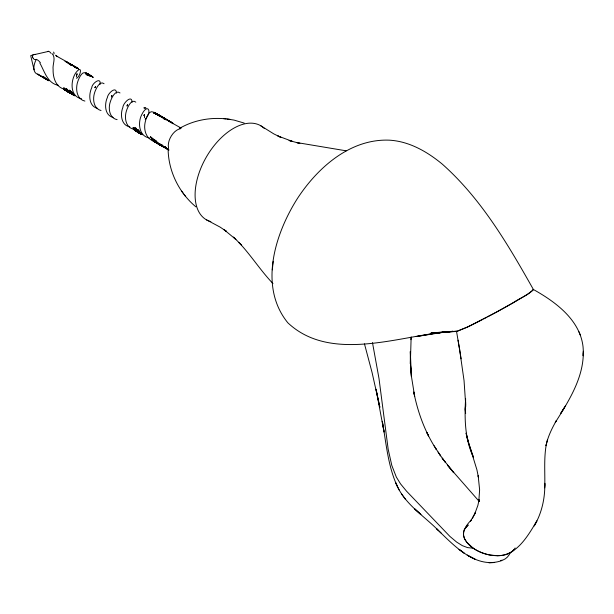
<?xml version="1.0" encoding="UTF-8"?>
<svg xmlns="http://www.w3.org/2000/svg" width="614" height="614" viewBox="0 0 614 614"><rect width="100%" height="100%" fill="white"/><g stroke="black" fill="none" stroke-linecap="round" stroke-linejoin="round"><path stroke-width="0.92" d="M458.044 340.187L459.625 349.642L456.501 331.184M533.244 289.509C529.514 294.705 518.684 298.588 513.135 302.825M465.612 401.978L465.619 406.767L465.589 398.632C464.483 418.641 464.714 439.025 473.563 457.53L469.035 444.313L466.087 433.154L467.707 440.123L467.323 438.649L476.917 469.794L478.352 476.932L478.16 475.635L479.618 489.819L478.805 501.3L479.104 499.689L477.876 505.414L474.737 513.941L475.543 512.398L470.531 521.163L471.506 519.766C465.727 525.484 460.093 533.904 466.08 541.295C467.714 543.689 469.84 545.716 472.151 547.458M544.741 487.869L544.795 483.295C545.117 498.115 541.817 513.135 534.203 525.952L536.874 520.902C528.224 535.331 517.019 555.493 497.816 555.724C488.775 555.716 479.695 552.899 472.35 547.604M533.106 289.524L533.497 289.555C555.355 301.773 579.915 319.71 583.031 346.641C585.649 374.77 569.569 399.729 555.271 422.509L556.261 420.782C551.825 428.603 547.78 436.823 546.03 445.703L547.427 439.862M544.764 486.349C545.125 472.35 543.781 458.236 546.322 444.367M583.254 352.728L583.177 355.79L583.3 351.254M517.241 300.438A57.632 3.131 -27.8 0 0 527.564 294.183L533.528 289.739C508.154 244.702 481.361 198.79 442.272 164.115C427.283 151.735 409.492 141.435 389.675 140.184C350.556 138.426 317.791 167.43 297.606 198.215C275.049 233.558 258.317 286.546 287.828 322.795C327.6 360.226 389.921 339.412 437.099 332.965L416.177 336.564L446.201 331.829M411.119 337.83L410.352 363.818L410.313 351.484L411.38 376.566L410.467 364.386L411.557 377.165L414.665 396.391L413.759 391.993C417.75 412.293 424.98 432.041 436.324 449.41L434.067 445.703M76.359 76.919L77.042 73.857L76.742 74.279M116.491 93.098C116.376 85.346 107.696 93.551 107.412 97.403C104.342 104.019 104.526 115.325 113.114 117.435M410.927 339.68L411.18 336.94M132.125 102.239C131.903 93.98 122.854 103.474 122.846 107.496C120.06 114.25 121.135 125.394 129.807 126.845M272.294 269.876L273.23 261.303M95.531 86.382L95.132 87.549M465.665 404.503L465.09 409.216L465.665 413.437M100.059 84.425C101.417 76.22 91.9 83.42 91.755 87.679C88.462 94.518 88.646 106.445 97.695 108.425M127.075 106.022L127.474 104.633L127.083 105.9M76.428 75.131L77.042 73.857M515.092 547.972A20.454 12.948 5.3 0 1 511.385 552.116A19.08 12.073 5.3 0 1 510.265 552.784C508.507 556.683 505.03 560.145 500.594 560.544M472.396 518.462L475.543 512.398M95.63 86.513L94.924 87.71L95.431 86.873M565.44 405.846L560.835 413.245L564.212 407.849M143.929 115.302L144.497 114.45L144.497 117.711M145.196 119.17C152.548 111.717 147.705 102.415 141.704 114.741C137.605 122.623 138.887 136.323 149.386 137.981M465.542 527.541L468.352 524.97M512.951 550.796L514.056 549.591M76.566 78.331C81.186 75.53 82.552 63.856 75.821 72.774C70.403 80.634 69.766 96.659 81.508 98.724M467.876 525.308L464.307 529.552L463.547 532L463.555 535.308L464.668 538.831L466.786 542.269L473.148 548.179L467.561 547.611L462.296 545.623L456.647 542.078L449.901 536.413L406.537 491.177L400.543 483.886L396.329 477.055L391.816 465.481L388.194 449.394L379.007 378.546L372.475 342.612M517.257 300.43L516.213 301.044M515.86 301.251L495.191 312.81M512.759 303.04L511.439 303.792A57.624 3.131 -27.8 0 1 496.964 311.851L467.231 327.185M179.656 128.311C193.571 120.221 210.211 117.159 226.144 118.901M494.746 313.048L487.524 316.908M486.618 317.384L483.886 318.819M482.972 319.295L479.803 320.93M479.357 321.16L476.249 322.749M475.812 322.964L469.933 325.888M469.533 326.08L456.985 331.445L431.005 332.865L456.478 331.245L431.926 333.333L452.925 331.261M466.863 327.362L456.478 331.399M47.808 51.553L35.904 54.278M501.891 560.582C475.727 569.777 453.523 544.956 436.707 528.869L441.082 533.006M34.138 54.615L30.7 55.644L34.062 69.827M35.036 54.423L35.658 54.316M445.334 331.898L433.269 333.502L452.986 331.299M35.627 59.627L36.241 59.52A12.756 7.368 -60 0 0 38.268 74.302M88.692 74.662L86.919 73.603L88.946 74.57L85.929 74.555L89.038 74.67L91.271 76.52L89.713 75.038L86.651 74.824L89.038 74.67L90.642 76.059L89.629 74.977L86.85 74.087L88.946 74.57L89.352 75.131L87.641 73.956L86.121 73.787L88.262 74.156L89.352 75.131M143.722 107.895L145.349 107.734M144.397 108.164L146.017 108.049M88.961 75.023L87.357 75.092L89.713 75.038L90.941 75.806L88.961 75.023L91.578 76.213L89.636 75.345L88.048 75.368L90.388 75.399L91.386 76.451M497.877 555.724L489.995 555.033A29.203 18.481 5.3 0 1 488.314 554.688A34.1 21.574 5.3 0 1 473.24 548.179M90.304 75.668L88.731 75.645L91.041 75.768L92.215 76.62L90.304 75.668L92.837 77.026M135.801 129.754L138.396 132.501L141.45 133.729L139.67 133.184L138.035 132.317L135.801 129.754L136.584 131.127L139.332 132.946L137.666 132.117L135.356 129.638L137.29 131.91L141.312 132.486M89.398 75.936L90.956 75.998L93.451 77.425M134.85 127.973L137.666 132.117L140.752 132.785M153.462 112.915L155.595 113.037L156.77 113.889L154.183 112.623L156.524 114.05M71.708 64.623L68.906 63.779L70.794 64.117L71.792 65.222M160.868 116.207L158.235 115.033L162.288 116.982L161.981 116.721L160.047 116.53L161.981 116.721L164.015 118.863L162.902 117.251L161.574 116.668L163.14 117.596L161.083 116.829L162.902 117.251L164.782 118.97L163.524 117.612L162.127 117.174L164.69 118.479L165.573 119.738M227.395 119.055L233.988 120.083L244.226 123.099M85.377 73.496L87.556 73.749L88.009 74.194L86.183 73.258L87.556 73.749L88.454 74.877M223.534 118.602L230.096 119.362M63.434 88.117L65.537 90.458L68.338 91.309L65.368 90.388L68.415 91.593L66.972 91.263L64.508 89.398L68.53 91.854L64.508 89.398M72.513 93.735L69.459 92.745L65.828 89.045L67.801 91.67L69.221 92.607L70.802 93.297L68.07 91.724L66.228 88.938L68.07 91.724L70.618 93.059L67.801 91.67L65.452 89.153L67.548 91.601L70.618 93.059M78.185 68.338L76.266 68.024L78.469 68.645L75.852 67.448L77.602 68.047L77.272 67.832L78.607 69.144M58.553 85.369C47.524 83.527 44.546 71.401 39.872 63.065M68.538 91.563L66.972 91.263L64.792 89.329L67.133 91.402L70.311 92.514M34.883 59.596L34.461 59.474M162.019 144.973C157.998 144.727 154.728 141.888 152.756 138.534L155.357 142.179L159.141 144.029M76.689 67.479L74.839 67.118L76.689 67.479L77.786 68.446L76.328 67.363L77.602 68.047M70.602 92.76L69.014 92.453L66.857 90.481L69.221 92.607L71.562 93.213M70.41 63.979L70.794 64.117L68.039 63.173L69.528 63.426L70.802 64.708L69.819 63.58L66.089 61.968L67.724 62.367L68.707 63.495M117.128 119.646C109.292 118.172 108.072 108.256 110.274 101.932C111.318 98.34 115.532 89.268 119.999 92.96M157.084 143.047L154.175 141.435L151.643 137.613C153.446 140.798 156.347 143.891 160.2 144.19M162.088 144.973L157.591 143.515L153.853 139.37L156.501 142.87L160.254 144.635L156.501 142.87L155.565 141.673L158.811 144.298L161.29 145.242L157.591 143.515L154.943 140.122L157.591 143.515L161.29 145.242M138.204 131.818L135.356 130.613L134.466 129.362L136.914 131.688L138.296 132.156L135.356 130.613L133.407 127.643M161.459 145.242L159.847 144.896L156.647 142.333L161.459 145.526M159.525 115.532L158.381 114.634L156.355 114.411L157.882 114.542L159.525 115.532L157.291 114.703L159.21 115.125L160.292 116.123M84.901 101.072C76.443 99.23 75.353 88.431 77.786 81.562C78.745 78.669 82.207 70.226 85.891 73.296M157.199 143.008L154.175 141.435L156.539 143.008L159.064 143.569M346.181 150.821L296.416 142.494L299.893 143.415L289.048 140.506L292.41 141.397L277.904 135.993L280.836 137.352L273.844 133.913L260.635 125.686M65.23 90.289L68.338 91.309M170.6 121.733L169.157 121.388L170.6 121.733L171.82 122.508L170.216 121.994L171.659 122.34L172.879 123.122L171.352 122.608L180.677 127.835M161.536 145.495L158.635 144.113L156.01 140.798C157.706 143.331 159.916 145.817 163.178 146.032M70.449 92.806L69.014 92.453L66.535 90.511L67.548 91.601L70.449 92.806L67.548 91.601L65.107 89.245L65.982 90.519L68.53 91.854M157.867 142.939L155.327 142.318L152.947 140.629L150.53 136.607L152.134 139.294L155.327 142.318L156.716 142.77L152.947 140.629M138.557 132.094L136.914 131.688L134.911 129.508L137.29 131.91L139.716 132.593M101.034 110.52C93.174 108.525 92.461 98.393 94.84 92C95.961 88.708 99.89 80.319 104.058 83.719M136.139 131.219L137.567 131.596L134.52 130.206L133.568 129.04L136.139 131.219L134.013 129.209L136.531 131.457L137.935 131.88M69.428 92L65.744 90.496L63.772 87.963M154.244 141.151L153.5 140.944M64.063 89.091C55.628 86.919 52.842 77.157 53.103 69.42C52.367 64.263 56.342 57.639 51.944 53.533M154.045 141.435L155.503 141.819M73.35 94.502L70.311 93.075L67.962 90.365L70.004 92.975L73.143 94.564L70.311 93.075L68.377 90.319L71.493 93.904L67.202 90.45L69.459 92.745L70.802 93.297M163.263 146.424L161.743 146.017L157.691 142.932L160.83 145.472L163.155 146.431L161.743 146.017L158.696 143.461L161.743 146.017L163.976 146.999L160.569 145.165L163.976 146.999M75.745 66.941L74.325 66.542L76.927 67.778M87.564 74.394L89.629 74.977M156.716 142.77L154.053 141.588L156.593 142.302M89.636 75.345L91.041 75.768M164.798 147.214L162.595 146.516L159.671 143.929L162.595 146.516L166.179 148.043M160.584 116.276L161.981 116.721M132.708 128.963C125.363 126.684 124.358 117.282 126.415 110.95C127.374 107.481 131.526 98.37 135.801 102.139M137.666 132.117L140.046 132.877M69.459 92.745L71.754 93.481M74.386 94.993C71.101 94.18 68.139 91.9 66.65 88.83L68.369 91.77L72.183 93.973M63.718 89.429L65.89 90.151M48.521 79.843L44.891 78.569L41.829 76.573L45.52 78.661L37.631 74.156L44.377 77.909L38.789 75.038M68.822 92.016L67.325 91.509L64.792 89.329M88.27 74.708L90.289 75.392M157.959 114.45L155.219 113.49L157.176 113.951L158.235 114.972L156.7 113.751L157.176 113.951L157.506 114.419L155.856 113.352L154.337 113.191L156.386 113.483L157.506 114.419M48.782 80.419L43.778 77.625L48.468 80.319L47.094 79.835L42.957 76.297L48.974 80.795L45.958 78.922L47.685 80.142M48.322 79.759L44.891 78.569L48.468 80.319M73.143 94.564L70.633 93.167L69.397 91.847L73.396 94.809L71.477 91.954L73.396 94.832L70.971 93.259L68.806 90.273L70.633 93.167L73.396 94.809L71.032 91.931L73.035 94.694L71.708 93.42L69.712 90.189L71.331 93.336L73.949 95.262L71.331 93.336L69.252 90.227L70.971 93.259L73.665 95.04L70.971 93.259L70.18 91.885L72.368 94.395L74.655 95.262M168.366 149.463L163.132 146.27L167.99 149.386L164.145 147.368L160.615 144.313L163.393 146.976L167.476 148.872L161.459 145.61L166.026 147.959M57.716 56.519L56.35 55.997L66.596 61.699L67.594 62.797L66.473 61.646L65.007 61.362L67.555 62.26M180.155 127.512L181.529 128.004M140.368 133.154L136.584 131.127M153.132 140.821C146.032 138.411 143.691 129.815 145.004 123.084C145.679 119.362 148.542 109.63 153.339 112.109M65.368 90.388L66.726 90.903L64.04 89.467M71.216 93.443L68.691 91.801M154.053 141.588L155.403 142.118L151.696 139.762M65.537 90.458L68.415 91.593M167.99 149.386L163.93 146.47L168.812 149.923M86.919 73.603L88.262 74.156L89.107 75.361M71.232 64.524L73.649 66.089L71.991 65.069L70.418 65.03L72.567 65.099L71.991 65.069L75.299 66.811L76.22 68.016L74.762 66.458L73.273 66.205L76.029 67.141M85.438 72.92L87.318 73.734L86.843 73.342L87.787 74.394M63.856 89.467L65.959 90.365M159.21 115.125L157.882 114.542L160.047 115.647M169.426 121.687L168.666 120.59L168.942 120.958L165.603 119.055L164.053 118.97L166.171 119.154L169.855 121.418L170.761 122.654L169.61 121.15L168.167 120.789L170.815 121.94M139.332 132.946L136.991 131.273L135.341 128.042L136.991 131.273L139.67 133.184L138.396 132.501L136.247 129.846L138.396 132.501L141.742 134.013L137.39 131.396L135.824 128.103L137.39 131.396L139.992 133.415L136.692 129.93L138.756 132.662L140.314 133.629L137.797 131.511L140.314 133.629M137.191 131.511L134.942 130.414L132.923 127.505M158.381 143.653L155.357 142.179L154.452 140.951L157.706 143.668M152.74 140.806L155.403 142.118M206.35 219.766L220.088 227.096L226.558 231.424L223.941 229.59L235.876 239.46L233.489 237.088L241.363 244.932L238.892 242.476C251.134 255.432 260.643 270.682 272.969 283.561M73.665 95.04L72.061 94.241L69.781 91.87L70.633 93.167M163.155 146.431L159.625 144.666L160.83 145.472M141.297 133.921L139.117 132.816L137.145 129.991L139.117 132.816L140.629 133.837L138.204 131.603L140.629 133.837M155.02 112.976L156.77 113.889M142.302 134.543L139.478 132.954L137.597 130.038L139.478 132.954L140.944 134.021L138.611 131.68L140.944 134.021M138.649 132.432L135.771 130.797L133.883 127.766M154.805 112.623L156.301 113.997L154.805 112.623L156.033 113.383M168.689 149.724L165.534 147.89L168.213 149.701M135.341 130.721L133.115 128.856M162.288 116.982L159.594 115.923L161.421 116.414L162.472 117.451L161.052 116.23L162.15 117.55M68.799 62.996L69.773 64.132M138.994 132.693L136.178 130.966L134.366 127.873M134.52 130.206L135.748 130.974M142.571 134.788L139.838 133.069L138.058 130.061L139.838 133.069L141.258 134.182L139.017 131.734L140.199 133.161L138.518 130.061L140.199 133.161M64.255 89.444L66.834 91.102M161.674 116.806L158.604 115.616L160.546 115.885L161.674 116.806L160.116 115.793L161.375 116.906M87.318 73.734L86.106 72.943L87.104 73.91M86.843 73.342L88.009 74.194M55.421 55.199L56.58 56.081M168.942 120.958L164.867 118.525L163.355 118.341L165.419 118.778L166.386 119.922L164.176 118.041L162.71 117.742L164.69 118.479L164.176 118.041L165.105 119.17M88.347 74.317L89.452 75.169M154.022 112.216L155.618 113.46L155.296 112.899L156.017 114.212M74.248 95.477L71.331 93.336L70.602 91.908L72.698 94.548M33.831 59.082L33.217 58.368M168.881 150.146L164.729 146.546L167.752 149.233M195.881 206.834C178.797 192.589 168.113 170.623 168.113 148.312M153.3 140.153L156.539 143.008M74.563 95.684L72.099 93.497L73.035 94.694M437.851 529.951C423.79 515.814 405.516 504.508 397.028 485.735C387.818 465.489 386.206 442.894 382.292 421.258L384.049 432.026L376.044 389.199L379.866 407.343L372.061 372.475L364.47 343.871M154.551 112.439L155.618 113.46M74.9 95.884L72.506 93.581L73.764 94.97M158.965 115.555L157.537 114.181L155.419 114.143L157.537 114.181L158.742 114.979L156.992 114.166L159.241 115.662M65.107 89.245L68.822 92.277L65.982 90.519L64.148 87.802M171.82 122.508L172.764 123.69M479.334 501.569L449.026 467.024L447.422 465.051L453.738 472.703L442.28 458.221L442.824 458.996L436.04 448.926M74.501 66.465L74.102 65.997L74.931 67.179M91.693 76.136L92.63 77.295M157.238 114.58L155.856 113.352L157.176 113.951L157.952 115.14M139.432 131.764L140.56 133.238M181.637 191.169L183.202 193.272M183.962 194.285L185.582 196.465M442.28 458.221L445.096 462.05L444.475 461.206M401.648 494.093L405.194 498.921L404.434 497.885M440.146 455.189L440.606 455.872L438.066 452.088M71.93 91.985L72.92 93.666M33.056 58.107L32.811 57.578M86.612 73.273L86.927 73.872M397.527 486.61L395.508 482.412L399.161 490.018M580.284 334.983L578.964 331.76M32.703 57.279L32.603 56.879M461.129 358.814L459.564 349.243L464.046 380.58L465.604 403.513M32.573 56.711L32.534 56.189A4.267 2.164 -12.5 0 1 32.481 55.552M153.477 112.73L153.508 113.229M168.528 147.751A12.748 7.36 -60 0 1 171.337 135.924A12.748 7.36 -60 0 1 180.455 128.717M32.511 55.237A2.679 1.381 -11.7 0 1 34.86 54.377M48.23 51.277A15.127 3.208 -8.2 0 1 47.547 51.538M36.341 59.312A15.342 12.518 -63.7 0 1 40.309 62.636M48.475 51.284A12.756 7.368 -60 0 1 50.855 53.188M53.541 52.067A15.342 4.022 13.9 0 1 53.748 54.055M510.311 552.823A20.323 12.863 5.3 0 1 497.87 555.67M210.863 221.616A54.308 31.352 -60 0 1 206.289 157.138A54.308 31.352 -60 0 1 264.434 128.595M144.49 114.45L144.083 115.716L144.497 114.45M111.863 95.584L111.403 96.882L111.863 95.584M494.638 562.524L488.905 562.716L494.638 562.524M71.009 93.52L67.571 90.411L68.369 91.77L71.009 93.52M475.013 559.224L467.3 555.179L475.013 559.224M463.923 552.968L459.142 549.43L463.923 552.968M420.805 514.394L414.742 508.937L420.805 514.394M428.488 435.802L426.799 432.471L428.503 435.856"/></g></svg>
